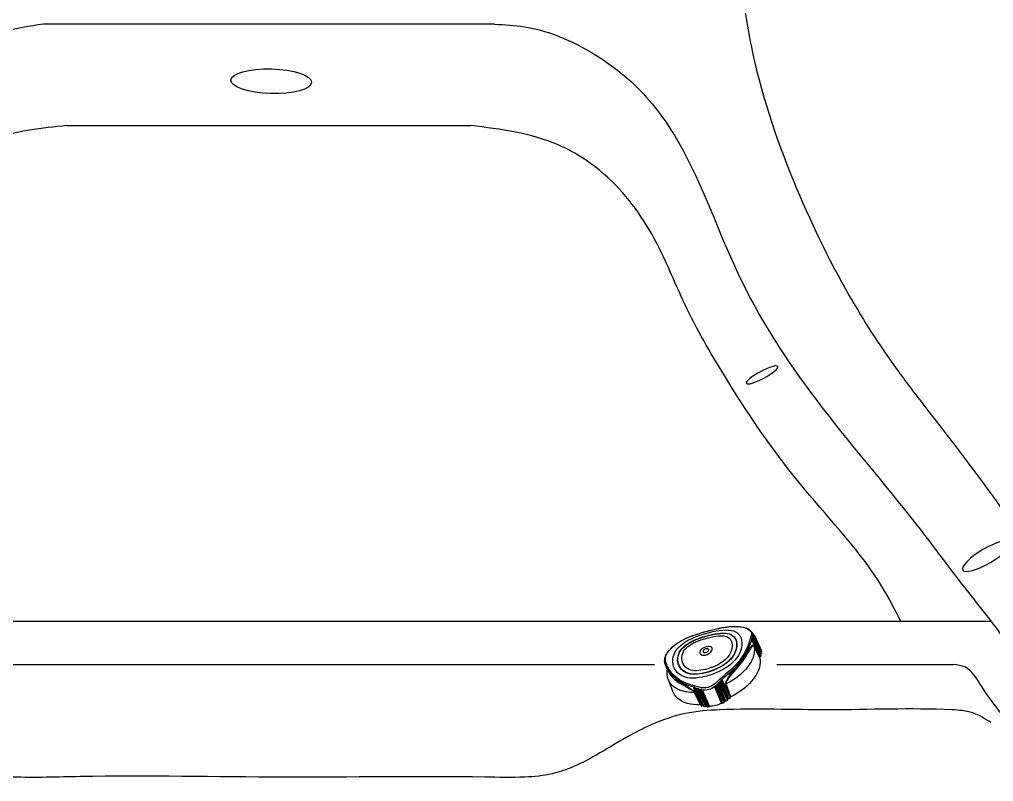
# Model space of a CAD drawing. Extents: x 408 to 498, y 628 to 778.
# Drawn here: x 447.92 to 467.89, y 653.24 to 668.86 of the extents above; entities that cross this region are included whole.
import ezdxf

# ---------------------------------------------------------------- set-up
doc = ezdxf.new("R2010")
doc.units = 0
doc.header["$MEASUREMENT"] = 0
for name, color, linetype in [('1', 4, 'Continuous'), ('JET', 3, 'Continuous'), ('LIGHT', 1, 'Continuous')]:
    doc.layers.add(name, color=color, linetype=linetype)

# ---------------------------------------------------------------- blocks, each defined once
blk = doc.blocks.new('On-OffValve_1646201-1')
at = {"layer": '1', "color": 3, "linetype": 'Continuous'}
for p, q in [((-0.083, 1.412), (-0.387, 1.218)), ((0.75, 1.263), (0.326, 1.005)), ((0.342, 0.985), (0.782, 1.238)), ((0.781, 1.24), (0.345, 0.992)), ((0.355, 0.969), (0.796, 1.222)), ((0.387, 1.08), (0.724, 1.254)), ((0.395, 1.074), (0.387, 1.08)), ((0.395, 1.074), (0.694, 1.229)), ((0.825, 1.229), (0.413, 0.979)), ((0.43, 0.958), (0.656, 1.088)), ((0.431, 0.932), (0.67, 1.072)), ((0.432, 0.965), (0.856, 1.206)), ((0.67, 1.072), (0.443, 0.942)), ((0.485, 0.939), (0.883, 1.18)), ((0.9, 1.189), (0.502, 0.947)), ((0.522, 0.924), (0.934, 1.157)), ((0.933, 1.161), (0.524, 0.93)), ((0.533, 0.907), (0.945, 1.14)), ((0.656, 1.088), (0.857, 1.203)), ((0.87, 1.187), (0.67, 1.072)), ((0.73, 1.25), (0.724, 1.254)), ((0.782, 1.238), (0.781, 1.24)), ((0.796, 1.222), (0.806, 1.217)), ((0.857, 1.203), (0.856, 1.206)), ((0.87, 1.187), (0.883, 1.18)), ((0.883, 1.18), (0.885, 1.179)), ((0.934, 1.157), (0.933, 1.161)), ((-0.807, 0.81), (-0.806, 0.819)), ((-0.807, 0.818), (-0.807, 0.81)), ((-0.806, 0.819), (-0.806, 0.811)), ((-0.799, 0.831), (-0.802, 0.829)), ((-0.787, 0.838), (-0.799, 0.831)), ((-0.787, 0.839), (-0.783, 0.86)), ((-0.784, 0.859), (-0.787, 0.838)), ((-0.787, 0.839), (-0.784, 0.844)), ((-0.784, 0.844), (-0.783, 0.86)), ((-0.783, 0.86), (-0.784, 0.859)), ((-0.783, 0.86), (-0.783, 0.859)), ((-0.754, 0.885), (-0.774, 0.873)), ((-0.764, 0.869), (-0.764, 0.866)), ((-0.764, 0.866), (-0.759, 0.869)), ((-0.761, 0.864), (-0.764, 0.866)), ((-0.757, 0.874), (-0.762, 0.87)), ((-0.76, 0.868), (-0.761, 0.866)), ((-0.752, 0.895), (-0.756, 0.875)), ((-0.755, 0.876), (-0.751, 0.896)), ((-0.755, 0.876), (-0.751, 0.88)), ((-0.751, 0.88), (-0.751, 0.896)), ((-0.585, 1.004), (-0.741, 0.91)), ((-0.732, 0.901), (-0.689, 0.926)), ((-0.732, 0.904), (-0.732, 0.901)), ((-0.596, 0.986), (-0.73, 0.907)), ((-0.586, 0.991), (-0.637, 0.961)), ((-0.628, 0.965), (-0.636, 0.96)), ((-0.594, 0.989), (-0.594, 0.989)), ((0.316, 0.996), (0.306, 0.99)), ((0.318, 0.998), (0.308, 0.986)), ((0.309, 0.975), (0.323, 0.992)), ((0.309, 0.975), (0.318, 0.972)), ((0.318, 0.998), (0.318, 0.998)), ((0.323, 0.992), (0.318, 0.972)), ((0.342, 0.988), (0.342, 0.985)), ((0.392, 0.943), (0.406, 0.939)), ((0.407, 0.974), (0.393, 0.966)), ((0.406, 0.974), (0.396, 0.962)), ((0.398, 0.95), (0.412, 0.967)), ((0.407, 0.974), (0.406, 0.973)), ((0.408, 0.947), (0.406, 0.939)), ((0.406, 0.939), (0.422, 0.935)), ((0.412, 0.967), (0.408, 0.947)), ((0.431, 0.962), (0.43, 0.958)), ((0.5, 0.945), (0.489, 0.934)), ((0.489, 0.919), (0.506, 0.936)), ((0.491, 0.936), (0.489, 0.934)), ((0.489, 0.919), (0.499, 0.914)), ((0.506, 0.936), (0.499, 0.914)), ((0.524, 0.93), (0.522, 0.924)), ((1.16, 0.872), (0.756, 0.629)), ((1.174, 0.858), (0.77, 0.616)), ((0.776, 0.616), (1.177, 0.857)), ((0.785, 0.584), (1.195, 0.809)), ((0.789, 0.586), (1.197, 0.811)), ((1.177, 0.857), (1.174, 0.858)), ((1.195, 0.809), (1.197, 0.811)), ((0.754, 0.598), (0.776, 0.599)), ((0.754, 0.598), (0.757, 0.586)), ((0.757, 0.586), (0.776, 0.599)), ((1.002, 0.658), (0.762, 0.521)), ((0.776, 0.616), (0.77, 0.616)), ((1.002, 0.658), (0.778, 0.525)), ((1.194, 0.793), (0.784, 0.567)), ((0.789, 0.586), (0.785, 0.584)), ((1.015, 0.642), (0.791, 0.509)), ((0.796, 0.421), (1.232, 0.68)), ((0.799, 0.509), (1.216, 0.759)), ((0.799, 0.461), (1.227, 0.695)), ((0.802, 0.477), (1.229, 0.711)), ((1.231, 0.712), (0.808, 0.48)), ((1.244, 0.663), (0.809, 0.404)), ((0.815, 0.357), (1.255, 0.599)), ((1.246, 0.661), (0.817, 0.405)), ((0.818, 0.372), (1.259, 0.614)), ((1.26, 0.615), (0.825, 0.376)), ((1.256, 0.598), (0.949, 0.384)), ((1.26, 0.586), (0.954, 0.373)), ((1.2, 0.776), (1.002, 0.658)), ((1.213, 0.76), (1.015, 0.642)), ((1.194, 0.793), (1.2, 0.776)), ((1.216, 0.759), (1.213, 0.76)), ((1.227, 0.695), (1.232, 0.68)), ((1.229, 0.711), (1.231, 0.712)), ((1.246, 0.661), (1.244, 0.663)), ((1.255, 0.599), (1.256, 0.598)), ((1.26, 0.586), (1.256, 0.598)), ((1.259, 0.614), (1.26, 0.615)), ((-0.817, 0.375), (-0.817, 0.375)), ((-0.817, 0.375), (-0.817, 0.374)), ((-0.592, 0.358), (-0.597, 0.361)), ((0.763, 0.477), (0.761, 0.489)), ((0.763, 0.51), (0.762, 0.521)), ((0.78, 0.403), (0.771, 0.46)), ((0.773, 0.491), (0.795, 0.491)), ((0.773, 0.491), (0.775, 0.479)), ((0.775, 0.479), (0.795, 0.491)), ((0.78, 0.371), (0.778, 0.383)), ((0.79, 0.385), (0.811, 0.385)), ((0.79, 0.385), (0.792, 0.374)), ((0.791, 0.509), (0.796, 0.508)), ((0.811, 0.385), (0.792, 0.374)), ((0.805, 0.479), (0.802, 0.477)), ((0.809, 0.404), (0.812, 0.403)), ((0.821, 0.374), (0.818, 0.372)), ((0.949, 0.384), (0.954, 0.373)), ((0.652, -0.317), (0.646, -0.314)), ((0.902, -0.403), (0.9, -0.317)), ((0.9, -0.485), (0.902, -0.403)), ((0.941, -0.312), (0.943, -0.399)), ((0.943, -0.399), (0.942, -0.48)), ((1.255, -0.754), (0.815, -1.008)), ((1.259, -0.773), (0.818, -1.027)), ((0.825, -1.027), (1.26, -0.776)), ((0.949, -0.909), (1.256, -0.754)), ((0.954, -0.902), (1.26, -0.747)), ((1.255, -0.754), (1.256, -0.754)), ((1.26, -0.747), (1.256, -0.754)), ((1.26, -0.776), (1.259, -0.773)), ((0.77, -1.086), (0.78, -1.055)), ((0.778, -1.048), (0.78, -1.042)), ((1.195, -0.896), (0.785, -1.13)), ((0.787, -1.15), (1.195, -0.926)), ((1.197, -0.898), (0.789, -1.132)), ((0.792, -1.04), (0.79, -1.046)), ((0.811, -1.047), (0.79, -1.046)), ((0.792, -1.04), (0.811, -1.047)), ((0.793, -1.049), (0.795, -1.049)), ((0.794, -1.049), (0.811, -1.05)), ((0.795, -1.049), (0.795, -1.049)), ((0.873, -1.021), (0.799, -1.063)), ((1.229, -0.837), (0.802, -1.082)), ((0.807, -1.102), (1.23, -0.87)), ((0.808, -1.083), (1.231, -0.839)), ((0.812, -1.05), (0.813, -1.05)), ((0.825, -1.047), (1.26, -0.808)), ((0.954, -0.902), (0.949, -0.909)), ((1.197, -0.898), (1.195, -0.896)), ((1.231, -0.839), (1.229, -0.837)), ((0.713, -1.172), (0.717, -1.17)), ((0.718, -1.17), (0.757, -1.148)), ((0.748, -1.148), (0.747, -1.148)), ((0.757, -1.142), (0.754, -1.146)), ((0.776, -1.15), (0.754, -1.146)), ((0.754, -1.148), (0.776, -1.152)), ((0.757, -1.142), (0.776, -1.15)), ((0.761, -1.103), (0.763, -1.097)), ((0.762, -1.114), (0.78, -1.104)), ((0.762, -1.114), (0.763, -1.109)), ((0.775, -1.095), (0.773, -1.101)), ((0.795, -1.103), (0.773, -1.101)), ((0.774, -1.104), (0.773, -1.104)), ((0.774, -1.104), (0.775, -1.103)), ((0.775, -1.095), (0.795, -1.103)), ((0.777, -1.104), (0.795, -1.105)), ((0.784, -1.112), (0.798, -1.104)), ((0.785, -1.13), (0.789, -1.132)), ((0.802, -1.082), (0.805, -1.083))]:
    blk.add_line(p, q, dxfattribs=at)
at = {"layer": '1', "color": 3, "linetype": 'Continuous', "flags": 128}
for points in [[(0.724, 1.254), (0.646, 1.31), (0.568, 1.359), (0.489, 1.4), (0.412, 1.433), (0.335, 1.458), (0.261, 1.473), (0.188, 1.481), (0.119, 1.479), (0.053, 1.468), (-0.009, 1.449), (-0.067, 1.422), (-0.083, 1.411)], [(-0.594, 0.989), (-0.594, 0.99), (-0.59, 0.995), (-0.583, 1.002), (-0.573, 1.01), (-0.56, 1.019), (-0.543, 1.029), (-0.522, 1.041), (-0.497, 1.053), (-0.465, 1.066), (-0.43, 1.078), (-0.384, 1.09), (-0.334, 1.1)], [(0.387, 1.08), (0.344, 1.11), (0.302, 1.138), (0.259, 1.164), (0.217, 1.188), (0.174, 1.209), (0.132, 1.227), (0.09, 1.244), (0.048, 1.257), (0.007, 1.268), (-0.033, 1.277), (-0.073, 1.283), (-0.112, 1.286), (-0.151, 1.287), (-0.188, 1.285), (-0.224, 1.28), (-0.259, 1.273), (-0.294, 1.263), (-0.326, 1.251), (-0.358, 1.236), (-0.387, 1.219)], [(-0.227, 1.077), (-0.289, 1.073), (-0.351, 1.065)], [(-0.334, 1.1), (-0.273, 1.108), (-0.21, 1.112)], [(-0.227, 1.077), (-0.161, 1.078), (-0.093, 1.076), (-0.065, 1.075), (-0.036, 1.073), (-0.007, 1.071), (0.015, 1.069), (0.065, 1.065), (0.116, 1.061), (0.166, 1.057), (0.188, 1.055), (0.21, 1.054), (0.233, 1.054), (0.255, 1.053), (0.278, 1.053), (0.301, 1.054), (0.319, 1.056), (0.341, 1.058), (0.355, 1.061), (0.363, 1.063), (0.371, 1.065), (0.378, 1.067), (0.395, 1.074)], [(-0.21, 1.112), (-0.166, 1.112), (-0.122, 1.111), (-0.079, 1.109), (-0.041, 1.105), (-0.004, 1.101), (0.032, 1.097), (0.071, 1.092), (0.109, 1.087), (0.143, 1.082), (0.177, 1.077), (0.223, 1.072), (0.265, 1.068), (0.303, 1.067), (0.329, 1.067), (0.352, 1.07), (0.371, 1.074), (0.387, 1.08)], [(0.781, 1.24), (0.778, 1.248), (0.773, 1.254), (0.767, 1.259), (0.762, 1.263), (0.756, 1.264), (0.751, 1.263), (0.75, 1.262)], [(0.856, 1.206), (0.853, 1.213), (0.848, 1.22), (0.843, 1.225), (0.837, 1.229), (0.832, 1.23), (0.827, 1.23), (0.825, 1.229)], [(0.933, 1.161), (0.93, 1.169), (0.926, 1.176), (0.921, 1.182), (0.915, 1.187), (0.909, 1.189), (0.904, 1.19), (0.9, 1.188)], [(0.406, 0.886), (0.365, 0.9), (0.323, 0.915), (0.278, 0.931), (0.233, 0.947), (0.184, 0.964), (0.134, 0.981), (0.084, 0.996), (0.007, 1.017), (-0.069, 1.032), (-0.145, 1.042), (-0.22, 1.045), (-0.293, 1.042), (-0.362, 1.033), (-0.43, 1.018), (-0.497, 0.998), (-0.523, 0.988), (-0.548, 0.978), (-0.573, 0.967), (-0.597, 0.956), (-0.62, 0.943), (-0.642, 0.931), (-0.689, 0.901), (-0.73, 0.869), (-0.765, 0.838), (-0.781, 0.821), (-0.795, 0.805), (-0.807, 0.791), (-0.817, 0.776)], [(-0.806, 0.819), (-0.807, 0.818), (-0.807, 0.817)], [(-0.798, 0.831), (-0.797, 0.832), (-0.792, 0.832), (-0.792, 0.832)], [(-0.787, 0.839), (-0.787, 0.839), (-0.787, 0.839)], [(-0.774, 0.873), (-0.779, 0.869), (-0.783, 0.863)], [(-0.776, 0.867), (-0.78, 0.864), (-0.783, 0.86)], [(-0.782, 0.863), (-0.783, 0.861), (-0.783, 0.86)], [(-0.764, 0.869), (-0.769, 0.869), (-0.774, 0.868), (-0.778, 0.867), (-0.781, 0.865), (-0.782, 0.863)], [(-0.764, 0.869), (-0.77, 0.868), (-0.776, 0.867)], [(-0.774, 0.873), (-0.772, 0.874), (-0.769, 0.874), (-0.766, 0.873), (-0.762, 0.87)], [(-0.762, 0.87), (-0.763, 0.87), (-0.764, 0.869)], [(-0.757, 0.87), (-0.759, 0.868), (-0.761, 0.866)], [(-0.755, 0.876), (-0.757, 0.871), (-0.76, 0.868)], [(-0.751, 0.88), (-0.753, 0.875), (-0.757, 0.87)], [(-0.756, 0.875), (-0.756, 0.875), (-0.755, 0.876)], [(-0.751, 0.898), (-0.751, 0.897), (-0.752, 0.895)], [(-0.751, 0.896), (-0.752, 0.895), (-0.752, 0.895)], [(-0.741, 0.91), (-0.748, 0.904), (-0.751, 0.898)], [(-0.732, 0.904), (-0.737, 0.904), (-0.742, 0.903), (-0.747, 0.902), (-0.75, 0.9), (-0.751, 0.898)], [(-0.744, 0.902), (-0.748, 0.9), (-0.751, 0.896)], [(-0.745, 0.885), (-0.745, 0.882), (-0.745, 0.881), (-0.745, 0.88)], [(-0.732, 0.904), (-0.738, 0.904), (-0.744, 0.902)], [(-0.73, 0.907), (-0.733, 0.909), (-0.737, 0.911), (-0.74, 0.911), (-0.741, 0.91)], [(-0.73, 0.907), (-0.731, 0.905), (-0.732, 0.904)], [(-0.732, 0.901), (-0.728, 0.898), (-0.726, 0.898)], [(0.761, -0.369), (0.757, -0.285), (0.745, -0.199), (0.725, -0.112), (0.699, -0.024), (0.667, 0.063), (0.628, 0.149), (0.584, 0.233), (0.536, 0.316), (0.502, 0.37), (0.466, 0.422), (0.429, 0.472), (0.391, 0.521), (0.352, 0.568), (0.312, 0.613), (0.251, 0.676), (0.19, 0.733), (0.127, 0.783), (0.064, 0.826), (0, 0.862), (-0.064, 0.89), (-0.128, 0.909), (-0.192, 0.92), (-0.255, 0.922), (-0.317, 0.915), (-0.378, 0.899), (-0.436, 0.874), (-0.49, 0.841), (-0.54, 0.801), (-0.584, 0.753), (-0.622, 0.698), (-0.653, 0.637), (-0.676, 0.571), (-0.686, 0.524), (-0.693, 0.475), (-0.695, 0.424)], [(-0.594, 0.989), (-0.597, 0.985), (-0.598, 0.983), (-0.598, 0.983)], [(0.306, 0.99), (0.294, 0.98), (0.292, 0.976), (0.292, 0.972)], [(0.303, 0.965), (0.296, 0.968), (0.292, 0.972)], [(0.309, 0.975), (0.306, 0.97), (0.303, 0.965)], [(0.312, 0.962), (0.307, 0.964), (0.303, 0.965)], [(0.304, 0.978), (0.305, 0.977), (0.306, 0.976), (0.307, 0.975), (0.309, 0.975)], [(0.312, 0.962), (0.316, 0.967), (0.318, 0.972)], [(0.329, 0.961), (0.32, 0.961), (0.312, 0.962)], [(0.326, 1.005), (0.321, 1.002), (0.318, 0.998)], [(0.333, 0.991), (0.327, 0.991), (0.323, 0.992)], [(0.345, 0.992), (0.343, 0.996), (0.34, 1), (0.336, 1.003), (0.333, 1.005), (0.33, 1.006), (0.327, 1.006), (0.326, 1.005)], [(0.329, 0.961), (0.341, 0.963), (0.355, 0.969)], [(0.345, 0.992), (0.343, 0.99), (0.342, 0.988)], [(0.393, 0.966), (0.381, 0.956), (0.379, 0.951), (0.379, 0.947)], [(0.379, 0.947), (0.385, 0.945), (0.392, 0.943)], [(0.397, 0.962), (0.392, 0.956), (0.391, 0.953), (0.391, 0.952), (0.392, 0.951), (0.393, 0.95), (0.394, 0.95), (0.398, 0.95)], [(0.421, 0.935), (0.407, 0.938), (0.392, 0.943)], [(0.413, 0.979), (0.409, 0.977), (0.406, 0.974)], [(0.412, 0.967), (0.411, 0.968), (0.409, 0.969), (0.407, 0.972), (0.406, 0.974), (0.406, 0.974)], [(0.408, 0.947), (0.41, 0.946), (0.413, 0.946), (0.416, 0.947), (0.419, 0.949), (0.425, 0.953), (0.43, 0.958)], [(0.422, 0.965), (0.417, 0.966), (0.412, 0.967)], [(0.413, 0.979), (0.414, 0.98), (0.417, 0.98), (0.42, 0.979), (0.424, 0.977), (0.427, 0.973), (0.43, 0.969), (0.432, 0.965)], [(0.421, 0.935), (0.431, 0.937), (0.443, 0.942)], [(0.431, 0.962), (0.431, 0.964), (0.432, 0.965)], [(0.47, 0.919), (0.451, 0.926), (0.431, 0.932)], [(0.485, 0.939), (0.473, 0.929), (0.47, 0.924), (0.47, 0.919)], [(0.47, 0.919), (0.477, 0.921), (0.483, 0.924)], [(0.482, 0.909), (0.475, 0.913), (0.47, 0.919)], [(0.489, 0.919), (0.486, 0.913), (0.482, 0.909)], [(0.492, 0.904), (0.487, 0.906), (0.482, 0.909)], [(0.492, 0.904), (0.496, 0.909), (0.499, 0.914)], [(0.512, 0.9), (0.502, 0.901), (0.492, 0.904)], [(0.503, 0.947), (0.5, 0.945), (0.5, 0.945)], [(0.503, 0.948), (0.504, 0.948), (0.507, 0.949), (0.51, 0.948), (0.513, 0.946), (0.517, 0.943), (0.519, 0.94), (0.522, 0.935), (0.523, 0.932), (0.524, 0.931), (0.524, 0.931), (0.524, 0.93), (0.524, 0.93), (0.524, 0.93), (0.524, 0.93)], [(0.51, 0.914), (0.516, 0.918), (0.522, 0.924)], [(0.512, 0.9), (0.522, 0.902), (0.533, 0.907)], [(1.197, 0.811), (1.199, 0.815), (1.2, 0.821), (1.2, 0.828), (1.197, 0.835), (1.193, 0.843), (1.189, 0.849), (1.183, 0.854), (1.177, 0.857)], [(-0.847, 0.618), (-0.847, 0.623), (-0.847, 0.625)], [(-0.847, 0.618), (-0.846, 0.562), (-0.841, 0.51)], [(0.652, -0.317), (0.648, -0.245), (0.638, -0.171), (0.621, -0.097), (0.599, -0.022), (0.57, 0.052), (0.537, 0.126), (0.5, 0.198), (0.458, 0.269), (0.413, 0.337), (0.366, 0.403), (0.317, 0.465), (0.266, 0.523), (0.215, 0.577), (0.162, 0.626), (0.108, 0.669), (0.054, 0.706), (0, 0.737), (-0.055, 0.76), (-0.109, 0.777), (-0.164, 0.786), (-0.218, 0.788), (-0.271, 0.782), (-0.323, 0.768), (-0.373, 0.747), (-0.42, 0.719), (-0.463, 0.684), (-0.501, 0.643), (-0.534, 0.596), (-0.561, 0.544), (-0.58, 0.487), (-0.593, 0.426), (-0.597, 0.361)], [(0.646, -0.314), (0.642, -0.235), (0.63, -0.155), (0.61, -0.074), (0.583, 0.007), (0.55, 0.087), (0.511, 0.167), (0.467, 0.244), (0.427, 0.308), (0.384, 0.369), (0.339, 0.428), (0.293, 0.484), (0.246, 0.537), (0.199, 0.584), (0.151, 0.627), (0.103, 0.666), (0.054, 0.699), (-0.002, 0.731), (-0.058, 0.755), (-0.114, 0.772), (-0.17, 0.78), (-0.226, 0.78), (-0.281, 0.772), (-0.334, 0.756), (-0.385, 0.732), (-0.428, 0.703), (-0.468, 0.669), (-0.504, 0.628), (-0.534, 0.582), (-0.559, 0.532), (-0.577, 0.477), (-0.588, 0.419), (-0.592, 0.358)], [(0.55, -0.272), (0.547, -0.211), (0.538, -0.148), (0.523, -0.086), (0.503, -0.023), (0.479, 0.04), (0.45, 0.102), (0.417, 0.163), (0.381, 0.223), (0.342, 0.28), (0.302, 0.335), (0.26, 0.388), (0.218, 0.438), (0.174, 0.483), (0.13, 0.525), (0.086, 0.562), (0.041, 0.594), (-0.005, 0.621), (-0.05, 0.641), (-0.096, 0.656), (-0.142, 0.664), (-0.187, 0.665), (-0.233, 0.66), (-0.277, 0.648), (-0.32, 0.63), (-0.361, 0.606), (-0.398, 0.576), (-0.432, 0.541), (-0.461, 0.5), (-0.484, 0.456), (-0.502, 0.407), (-0.512, 0.355), (-0.516, 0.3)], [(0.742, 0.594), (0.74, 0.604), (0.742, 0.614)], [(0.756, 0.629), (0.747, 0.622), (0.742, 0.614)], [(0.754, 0.598), (0.748, 0.596), (0.742, 0.594)], [(0.745, 0.582), (0.743, 0.588), (0.742, 0.594)], [(0.757, 0.586), (0.751, 0.584), (0.745, 0.582)], [(0.754, 0.566), (0.748, 0.573), (0.745, 0.582)], [(0.762, 0.577), (0.757, 0.572), (0.754, 0.566)], [(0.754, 0.566), (0.76, 0.563), (0.768, 0.562), (0.784, 0.567)], [(0.762, 0.521), (0.758, 0.543), (0.754, 0.566)], [(0.77, 0.616), (0.762, 0.612), (0.756, 0.608)], [(0.789, 0.586), (0.789, 0.586), (0.789, 0.586), (0.789, 0.586), (0.789, 0.587), (0.789, 0.587), (0.789, 0.587), (0.79, 0.589), (0.791, 0.594), (0.791, 0.597), (0.79, 0.601), (0.788, 0.605), (0.786, 0.608), (0.783, 0.611), (0.781, 0.614), (0.778, 0.615), (0.777, 0.616), (0.777, 0.616), (0.776, 0.616), (0.776, 0.616), (0.776, 0.616), (0.776, 0.616)], [(1.231, 0.712), (1.234, 0.716), (1.236, 0.721), (1.236, 0.728), (1.234, 0.735), (1.231, 0.742), (1.227, 0.749), (1.221, 0.755), (1.216, 0.759)], [(1.26, 0.615), (1.264, 0.618), (1.266, 0.624), (1.266, 0.63), (1.264, 0.637), (1.261, 0.645), (1.257, 0.651), (1.252, 0.657), (1.246, 0.661)], [(1.26, -0.747), (1.308, -0.703), (1.35, -0.651), (1.386, -0.591), (1.416, -0.525), (1.439, -0.452), (1.456, -0.374), (1.466, -0.29), (1.47, -0.202), (1.466, -0.109), (1.456, -0.014), (1.439, 0.084), (1.416, 0.184), (1.386, 0.285), (1.35, 0.386), (1.308, 0.487), (1.26, 0.586)], [(-0.839, 0.496), (-0.831, 0.439), (-0.817, 0.374)], [(-0.817, 0.375), (-0.797, 0.303), (-0.769, 0.225), (-0.739, 0.152), (-0.706, 0.084), (-0.672, 0.02), (-0.624, -0.062), (-0.576, -0.137), (-0.531, -0.205), (-0.487, -0.266), (-0.447, -0.321), (-0.409, -0.371), (-0.378, -0.412), (-0.348, -0.45), (-0.318, -0.488), (-0.287, -0.526), (-0.256, -0.564), (-0.208, -0.622), (-0.159, -0.68), (-0.109, -0.738), (-0.057, -0.795), (-0.001, -0.852), (0.043, -0.895), (0.091, -0.94), (0.143, -0.984), (0.201, -1.029), (0.264, -1.072), (0.334, -1.114), (0.411, -1.151)], [(-0.817, 0.374), (-0.804, 0.326), (-0.788, 0.275), (-0.767, 0.22), (-0.744, 0.165), (-0.714, 0.101), (-0.68, 0.037), (-0.644, -0.027), (-0.582, -0.127), (-0.515, -0.225), (-0.444, -0.323), (-0.371, -0.417), (-0.298, -0.51), (-0.252, -0.567), (-0.205, -0.623), (-0.159, -0.678), (-0.112, -0.731), (-0.064, -0.784), (-0.016, -0.834), (0.032, -0.882), (0.08, -0.927), (0.139, -0.979), (0.198, -1.025), (0.254, -1.064), (0.307, -1.097), (0.358, -1.124), (0.406, -1.147)], [(-0.695, 0.424), (-0.693, 0.372), (-0.686, 0.319), (-0.676, 0.264), (-0.653, 0.181), (-0.622, 0.096), (-0.584, 0.011), (-0.54, -0.075), (-0.49, -0.161), (-0.436, -0.245), (-0.378, -0.328), (-0.317, -0.409), (-0.255, -0.487), (-0.192, -0.562), (-0.128, -0.632), (-0.064, -0.697), (0, -0.755), (0.064, -0.807), (0.127, -0.85), (0.19, -0.884), (0.251, -0.909), (0.312, -0.923), (0.352, -0.927), (0.391, -0.926), (0.429, -0.92), (0.466, -0.91), (0.502, -0.894), (0.536, -0.874), (0.584, -0.836), (0.628, -0.79), (0.667, -0.735), (0.699, -0.672), (0.725, -0.603), (0.745, -0.529), (0.757, -0.451), (0.761, -0.369)], [(-0.597, 0.361), (-0.593, 0.294), (-0.58, 0.224), (-0.561, 0.153), (-0.534, 0.081), (-0.501, 0.008), (-0.463, -0.066), (-0.42, -0.139), (-0.373, -0.211), (-0.323, -0.282), (-0.271, -0.351), (-0.218, -0.418), (-0.164, -0.482), (-0.109, -0.543), (-0.055, -0.598), (0, -0.649), (0.054, -0.693), (0.108, -0.73), (0.162, -0.759), (0.215, -0.781), (0.266, -0.793), (0.317, -0.797), (0.366, -0.791), (0.413, -0.776), (0.458, -0.751), (0.5, -0.719), (0.537, -0.678), (0.57, -0.631), (0.599, -0.577), (0.621, -0.518), (0.638, -0.455), (0.648, -0.387), (0.652, -0.317)], [(-0.592, 0.358), (-0.588, 0.294), (-0.577, 0.228), (-0.559, 0.16), (-0.534, 0.091), (-0.504, 0.022), (-0.468, -0.048), (-0.428, -0.117), (-0.385, -0.186), (-0.334, -0.26), (-0.281, -0.332), (-0.226, -0.401), (-0.17, -0.468), (-0.114, -0.531), (-0.058, -0.589), (-0.002, -0.641), (0.054, -0.687), (0.104, -0.721), (0.153, -0.749), (0.202, -0.771), (0.25, -0.784), (0.296, -0.79), (0.342, -0.788), (0.385, -0.778), (0.427, -0.76), (0.467, -0.735), (0.511, -0.697), (0.55, -0.649), (0.583, -0.594), (0.61, -0.531), (0.63, -0.463), (0.642, -0.39), (0.646, -0.314)], [(-0.516, 0.3), (-0.512, 0.243), (-0.502, 0.185), (-0.484, 0.124), (-0.461, 0.063), (-0.432, 0.002), (-0.398, -0.06), (-0.361, -0.122), (-0.32, -0.182), (-0.277, -0.242), (-0.233, -0.301), (-0.187, -0.358), (-0.142, -0.413), (-0.096, -0.464), (-0.05, -0.512), (-0.005, -0.555), (0.041, -0.593), (0.086, -0.625), (0.13, -0.651), (0.174, -0.67), (0.218, -0.681), (0.26, -0.684), (0.302, -0.679), (0.342, -0.665), (0.381, -0.644), (0.417, -0.616), (0.45, -0.581), (0.479, -0.541), (0.503, -0.495), (0.523, -0.444), (0.538, -0.389), (0.547, -0.332), (0.55, -0.272)], [(0.866, -0.406), (0.863, -0.314), (0.855, -0.221), (0.842, -0.126), (0.835, -0.08), (0.826, -0.034), (0.817, 0.011), (0.808, 0.057), (0.798, 0.102), (0.778, 0.186), (0.758, 0.269), (0.739, 0.351), (0.73, 0.393), (0.721, 0.435), (0.714, 0.472), (0.707, 0.511)], [(0.761, 0.489), (0.761, 0.499), (0.763, 0.51)], [(0.773, 0.491), (0.767, 0.49), (0.761, 0.489)], [(0.778, 0.525), (0.769, 0.518), (0.763, 0.51)], [(0.775, 0.479), (0.769, 0.478), (0.763, 0.477)], [(0.771, 0.46), (0.765, 0.467), (0.763, 0.477)], [(0.771, 0.46), (0.776, 0.457), (0.784, 0.456), (0.799, 0.461)], [(0.791, 0.509), (0.784, 0.506), (0.777, 0.501)], [(0.778, 0.383), (0.778, 0.393), (0.78, 0.403)], [(0.79, 0.385), (0.784, 0.384), (0.778, 0.383)], [(0.796, 0.421), (0.786, 0.412), (0.78, 0.403)], [(0.78, 0.371), (0.786, 0.373), (0.792, 0.374)], [(0.788, 0.355), (0.783, 0.362), (0.78, 0.371)], [(0.9, -0.317), (0.893, -0.226), (0.882, -0.134), (0.867, -0.04), (0.849, 0.056), (0.829, 0.153), (0.808, 0.253), (0.788, 0.355)], [(0.809, 0.404), (0.8, 0.4), (0.793, 0.395)], [(0.801, 0.482), (0.798, 0.486), (0.795, 0.491)], [(0.796, 0.508), (0.797, 0.509), (0.799, 0.509)], [(0.799, 0.509), (0.802, 0.507), (0.805, 0.503), (0.808, 0.499), (0.81, 0.494), (0.811, 0.49), (0.811, 0.486), (0.81, 0.482), (0.808, 0.48)], [(0.805, 0.479), (0.804, 0.479), (0.801, 0.482)], [(0.808, 0.48), (0.807, 0.479), (0.805, 0.479)], [(0.817, 0.376), (0.814, 0.38), (0.811, 0.385)], [(0.825, 0.376), (0.827, 0.378), (0.828, 0.381), (0.829, 0.385), (0.828, 0.39), (0.826, 0.394), (0.823, 0.399), (0.82, 0.402), (0.817, 0.405)], [(0.821, 0.374), (0.819, 0.374), (0.817, 0.376)], [(0.825, 0.376), (0.823, 0.375), (0.821, 0.374)], [(0.949, 0.384), (0.936, 0.372), (0.924, 0.354), (0.919, 0.345), (0.913, 0.332), (0.908, 0.315), (0.904, 0.302), (0.9, 0.283), (0.896, 0.263), (0.894, 0.242), (0.891, 0.222), (0.89, 0.201), (0.888, 0.18), (0.888, 0.159), (0.887, 0.132), (0.887, 0.104), (0.887, 0.077), (0.887, 0.048), (0.888, 0.02), (0.889, -0.009), (0.89, -0.038), (0.892, -0.077), (0.895, -0.159), (0.898, -0.239), (0.9, -0.317)], [(0.954, 0.373), (0.943, 0.362), (0.934, 0.346), (0.926, 0.324), (0.92, 0.298), (0.916, 0.269), (0.914, 0.237), (0.913, 0.2), (0.913, 0.161), (0.915, 0.117), (0.918, 0.07), (0.921, 0.017), (0.925, -0.037), (0.93, -0.1), (0.934, -0.163), (0.939, -0.238), (0.941, -0.312)], [(0.954, -0.902), (0.98, -0.878), (1.004, -0.851), (1.026, -0.822), (1.047, -0.791), (1.065, -0.757), (1.082, -0.722), (1.097, -0.685), (1.11, -0.645), (1.121, -0.604), (1.13, -0.562), (1.137, -0.517), (1.143, -0.471), (1.146, -0.424), (1.147, -0.376), (1.146, -0.326), (1.143, -0.275), (1.137, -0.223), (1.13, -0.171), (1.121, -0.117), (1.11, -0.064), (1.097, -0.009), (1.082, 0.045), (1.065, 0.1), (1.047, 0.155), (1.026, 0.21), (1.004, 0.265), (0.98, 0.319), (0.954, 0.373)], [(-0.16, 0.047), (-0.157, 0.074), (-0.149, 0.096), (-0.135, 0.114), (-0.118, 0.127), (-0.097, 0.134), (-0.075, 0.135), (-0.051, 0.13), (-0.027, 0.119), (-0.003, 0.102), (0.02, 0.081), (0.041, 0.056), (0.06, 0.027), (0.076, -0.004), (0.088, -0.036), (0.095, -0.068), (0.097, -0.098)], [(0.097, -0.098), (0.095, -0.127), (0.088, -0.152), (0.076, -0.172), (0.06, -0.186), (0.041, -0.194), (0.02, -0.195), (-0.003, -0.188), (-0.027, -0.175), (-0.051, -0.156), (-0.075, -0.133), (-0.097, -0.106), (-0.118, -0.076), (-0.135, -0.045), (-0.149, -0.013), (-0.157, 0.018), (-0.16, 0.047)], [(-0.093, 0.002), (-0.091, 0.017), (-0.086, 0.029), (-0.077, 0.037), (-0.065, 0.041), (-0.05, 0.04), (-0.035, 0.034), (-0.02, 0.024), (-0.006, 0.009), (0.006, -0.009), (0.014, -0.027), (0.018, -0.045), (0.02, -0.063)], [(0.02, -0.063), (0.018, -0.079), (0.014, -0.092), (0.006, -0.101), (-0.006, -0.105), (-0.02, -0.104), (-0.035, -0.097), (-0.05, -0.085), (-0.065, -0.069), (-0.077, -0.051), (-0.086, -0.032), (-0.091, -0.014), (-0.093, 0.002)], [(0.9, -0.485), (0.9, -0.518), (0.898, -0.551), (0.897, -0.584), (0.896, -0.616), (0.894, -0.647), (0.892, -0.677), (0.891, -0.707), (0.89, -0.729), (0.888, -0.771), (0.887, -0.809), (0.887, -0.843), (0.888, -0.855), (0.89, -0.867), (0.892, -0.878), (0.894, -0.889), (0.898, -0.898), (0.903, -0.905), (0.906, -0.91), (0.912, -0.914), (0.916, -0.915), (0.92, -0.916), (0.923, -0.916), (0.927, -0.916), (0.931, -0.916), (0.935, -0.915), (0.949, -0.909)], [(0.942, -0.48), (0.94, -0.529), (0.937, -0.576), (0.934, -0.62), (0.931, -0.657), (0.927, -0.693), (0.924, -0.724), (0.92, -0.757), (0.917, -0.786), (0.915, -0.811), (0.914, -0.834), (0.913, -0.861), (0.915, -0.882), (0.92, -0.897), (0.926, -0.904), (0.933, -0.907), (0.943, -0.907), (0.954, -0.902)], [(1.26, -0.808), (1.261, -0.807), (1.264, -0.803), (1.266, -0.798), (1.266, -0.791), (1.264, -0.784), (1.26, -0.776)], [(0.79, -1.046), (0.784, -1.046), (0.778, -1.048)], [(0.78, -1.055), (0.778, -1.053), (0.778, -1.048)], [(0.78, -1.042), (0.783, -1.035), (0.788, -1.029)], [(0.792, -1.04), (0.786, -1.04), (0.78, -1.042)], [(0.78, -1.055), (0.786, -1.054), (0.796, -1.049)], [(0.79, -1.046), (0.79, -1.047), (0.79, -1.048), (0.791, -1.049), (0.793, -1.049)], [(0.811, -1.05), (0.811, -1.05), (0.811, -1.047)], [(0.812, -1.05), (0.819, -1.049), (0.825, -1.047)], [(0.813, -1.05), (0.813, -1.05), (0.814, -1.049), (0.815, -1.047), (0.817, -1.043), (0.818, -1.038), (0.82, -1.033), (0.821, -1.028)], [(0.821, -1.028), (0.819, -1.027), (0.818, -1.027)], [(0.821, -1.028), (0.823, -1.028), (0.825, -1.027)], [(0.825, -1.027), (0.827, -1.032), (0.828, -1.036), (0.829, -1.041), (0.828, -1.044), (0.826, -1.046), (0.825, -1.047)], [(1.194, -0.89), (1.194, -0.891), (1.195, -0.896)], [(1.194, -0.926), (1.197, -0.924), (1.2, -0.919), (1.2, -0.913), (1.199, -0.906), (1.197, -0.898)], [(1.226, -0.827), (1.227, -0.832), (1.229, -0.837)], [(1.23, -0.87), (1.231, -0.87), (1.234, -0.866), (1.236, -0.861), (1.236, -0.854), (1.234, -0.847), (1.231, -0.839)], [(0.406, -1.147), (0.461, -1.168), (0.513, -1.182), (0.562, -1.188), (0.605, -1.188), (0.642, -1.181), (0.671, -1.168), (0.693, -1.147), (0.708, -1.12)], [(0.406, -1.147), (0.411, -1.151), (0.411, -1.151)], [(0.717, -1.17), (0.724, -1.166), (0.742, -1.151)], [(0.742, -1.151), (0.74, -1.15), (0.742, -1.148)], [(0.742, -1.148), (0.743, -1.145), (0.745, -1.143)], [(0.754, -1.146), (0.748, -1.146), (0.742, -1.148)], [(0.748, -1.148), (0.745, -1.149), (0.742, -1.151)], [(0.742, -1.151), (0.747, -1.149), (0.748, -1.148)], [(0.745, -1.143), (0.748, -1.139), (0.754, -1.134)], [(0.757, -1.142), (0.751, -1.142), (0.745, -1.143)], [(0.747, -1.148), (0.75, -1.148), (0.754, -1.148)], [(0.754, -1.146), (0.753, -1.147), (0.754, -1.148), (0.754, -1.148)], [(0.754, -1.134), (0.758, -1.124), (0.762, -1.114)], [(0.754, -1.134), (0.757, -1.134), (0.762, -1.136)], [(0.773, -1.101), (0.767, -1.101), (0.761, -1.103)], [(0.763, -1.109), (0.761, -1.107), (0.761, -1.103)], [(0.763, -1.097), (0.765, -1.092), (0.77, -1.086)], [(0.775, -1.095), (0.769, -1.095), (0.763, -1.097)], [(0.763, -1.109), (0.769, -1.108), (0.777, -1.104)], [(0.77, -1.086), (0.774, -1.086), (0.779, -1.089)], [(0.773, -1.101), (0.773, -1.102), (0.774, -1.103), (0.775, -1.103)], [(0.779, -1.089), (0.777, -1.091), (0.775, -1.092), (0.775, -1.094), (0.775, -1.095)], [(0.775, -1.103), (0.775, -1.103), (0.777, -1.104)], [(0.776, -1.151), (0.776, -1.151), (0.776, -1.151), (0.776, -1.15)], [(0.789, -1.132), (0.789, -1.132), (0.789, -1.132), (0.789, -1.132), (0.789, -1.133), (0.791, -1.137), (0.791, -1.143), (0.79, -1.146), (0.789, -1.149), (0.787, -1.15)], [(0.795, -1.105), (0.795, -1.105), (0.795, -1.103)], [(0.797, -1.105), (0.802, -1.104), (0.808, -1.102)], [(0.805, -1.083), (0.807, -1.083), (0.808, -1.083)], [(0.808, -1.083), (0.81, -1.087), (0.811, -1.092), (0.811, -1.096), (0.81, -1.1), (0.808, -1.102), (0.807, -1.102)]]:
    blk.add_lwpolyline(points, dxfattribs=at)
at = {"layer": '1', "color": 3, "linetype": 'Continuous'}
for centre, radius, start, end in [((-0.073, 0.728), 0.583, 122.6264, 153.3058), ((-0.308, -0.66), 1.739, 69.7999, 87.3037), ((0.809, 1.247), 0.0287, 199.4606, 242.1258), ((0.885, 1.212), 0.0296, 198.5981, 239.8446), ((0.964, 1.165), 0.0318, 194.287, 231.524), ((0.47, 0.538), 0.767, 25.8286, 51.7606), ((-0.581, 0.678), 0.263, 150.403, 177.3803), ((-0.768, 0.781), 0.0492, 146.6701, 184.879), ((-0.371, 0.49), 0.541, 118.3862, 144.0114), ((-0.791, 0.818), 0.015, 132.7379, 179.1835), ((-0.791, 0.813), 0.0159, 97.7446, 160.2166), ((-0.794, 0.86), 0.0196, 300.5761, 321.5256), ((-0.89, 0.956), 0.156, 316.0262, 324.4283), ((-0.774, 0.879), 0.0184, 323.5101, 349.4793), ((-0.761, 0.898), 0.0201, 297.7754, 320.2886), ((-0.831, 0.971), 0.121, 315.0074, 324.9436), ((-0.223, 0.274), 0.801, 99.1646, 120.3939), ((-0.378, 0.633), 0.413, 111.2628, 120.075), ((-0.239, 0.281), 0.792, 98.0712, 111.3991), ((0.288, 0.994), 0.0223, 279.8656, 316.6059), ((0.316, 0.977), 0.012, 132.8512, 173.6799), ((0.31, 1), 0.0107, 247.3165, 274.1162), ((0.329, 1.003), 0.0128, 203.514, 238.4257), ((0.166, 0.625), 0.403, 64.1506, 67.8704), ((0.322, 0.982), 0.0103, 248.3644, 300.9567), ((0.311, 1.007), 0.0377, 296.4823, 324.9097), ((0.828, 1.034), 0.505, 186.923, 188.3668), ((1.068, 3.444), 2.591, 253.4341, 254.876), ((0.318, 0.922), 0.0706, 69.7709, 77.8653), ((0.369, 0.995), 0.0294, 199.6119, 241.3569), ((0.385, 0.97), 0.0244, 255.9426, 302.0469), ((0.507, 0.854), 0.146, 138.8216, 142.338), ((0.398, 0.975), 0.0107, 243.7512, 276.8356), ((0.251, 0.453), 0.46, 7.234, 70.293), ((0.154, 0.428), 0.601, 62.648, 65.1698), ((0.427, 0.954), 0.0207, 201.7189, 254.1716), ((0.47, 1.086), 0.159, 252.1766, 255.8914), ((0.404, 0.888), 0.0789, 70.2367, 76.9921), ((0.458, 0.968), 0.0302, 198.7103, 239.3303), ((0.498, 0.922), 0.0156, 125.3943, 171.0888), ((0.488, 0.924), 0.00536, 184.5758, 276.8475), ((0.49, 0.949), 0.0111, 237.4945, 282.2256), ((0.505, 0.924), 0.0108, 240.3802, 299.2732), ((0.513, 0.948), 0.0138, 192.6322, 238.2976), ((0.423, 0.641), 0.307, 70.8464, 74.3964), ((0.582, 0.918), 0.072, 183.1511, 194.6226), ((0.299, 0.495), 0.458, 15.0692, 62.3224), ((0.553, 0.932), 0.0325, 194.3339, 231.2543), ((1.185, 0.883), 0.0266, 204.0001, 246.1073), ((1.209, 0.8), 0.0162, 145.6928, 207.4636), ((-0.522, 0.638), 0.326, 154.8798, 183.4104), ((0.037, 0.62), 0.884, 180.0119, 185.9702), ((0.179, 0.624), 1.027, 185.006, 188.9378), ((0.767, 0.653), 0.0469, 237.333, 256.5591), ((0.763, 0.601), 0.00917, 134.9566, 201.5153), ((0.781, 0.641), 0.0274, 204.3169, 245.9616), ((0.765, 0.584), 0.00792, 170.9845, 246.6935), ((0.767, 0.602), 0.0251, 257.0841, 314.3777), ((0.821, 0.608), 0.0455, 169.3193, 190.6958), ((0.807, 0.617), 0.0351, 209.0722, 238.7728), ((0.799, 0.574), 0.0167, 146.1189, 207.149), ((1.229, 0.786), 0.0299, 197.9258, 238.8136), ((1.239, 0.702), 0.014, 135.7318, 206.2697), ((1.261, 0.688), 0.0305, 196.3497, 237.3223), ((1.267, 0.604), 0.0132, 132.0066, 204.9648), ((0.134, 0.609), 0.979, 185.1473, 193.8397), ((0.798, 0.551), 0.054, 230.6169, 247.877), ((0.801, 0.445), 0.0338, 131.0732, 154.876), ((0.783, 0.493), 0.0102, 126.1898, 189.2849), ((0.782, 0.477), 0.00695, 162.5183, 247.2441), ((0.807, 0.535), 0.0307, 198.4766, 238.669), ((0.784, 0.496), 0.0263, 257.7811, 311.5065), ((0.817, 0.454), 0.0632, 234.1149, 248.2946), ((0.817, 0.343), 0.0311, 130.8854, 157.5637), ((0.8, 0.376), 0.0244, 241.3958, 306.3836), ((0.8, 0.388), 0.00969, 128.5382, 194.2732), ((0.798, 0.373), 0.00641, 167.3892, 256.0035), ((0.926, 0.493), 0.131, 173.2483, 180.888), ((0.901, 0.526), 0.107, 189.4744, 206.3464), ((0.826, 0.43), 0.0313, 197.1166, 237.1694), ((0.8, 0.395), 0.0289, 262.8868, 307.122), ((0.812, 0.467), 0.0143, 136.0392, 205.4145), ((1.024, 0.383), 0.213, 174.5845, 179.652), ((0.812, 0.415), 0.0114, 271.2817, 296.7378), ((0.864, 0.403), 0.0524, 179.347, 213.8469), ((0.827, 0.362), 0.0135, 132.3324, 204.1164), ((-1.078, -0.35), 1.945, 336.6737, 358.3476), ((-1.202, -0.334), 2.108, 340.7505, 355.8998), ((1.278, -0.761), 0.023, 164.7256, 214.0045), ((0.86, -1.171), 0.124, 119.1671, 136.3545), ((0.793, -1.067), 0.0178, 88.5168, 138.1665), ((0.868, -1.103), 0.109, 119.3859, 137.3309), ((0.782, -1.051), 0.0232, 50.6497, 74.7487), ((0.8, -1.04), 0.00725, 114.4879, 181.077), ((0.82, -1.071), 0.0444, 92.6825, 121.9075), ((0.821, -1.07), 0.0223, 162.6678, 213.2049), ((0.774, -1.016), 0.0481, 320.2002, 346.5653), ((0.811, -1.05), 0.000526, 311.7746, 351.7358), ((0.837, -1.013), 0.0234, 165.46, 213.8931), ((0.585, -0.832), 0.364, 241.4533, 290.6819), ((0.729, -1.065), 0.0592, 248.9838, 303.5568), ((0.874, -1.271), 0.183, 119.4991, 131.1607), ((0.764, -1.143), 0.0069, 109.891, 171.6131), ((0.787, -1.182), 0.0517, 92.1257, 119.2328), ((0.775, -1.119), 0.0155, 92.8154, 138.9238), ((0.758, -1.124), 0.032, 305.661, 346.4313), ((0.779, -1.138), 0.0143, 256.5637, 303.0932), ((0.803, -1.127), 0.0454, 91.5981, 122.73), ((0.802, -1.12), 0.0195, 155.9642, 210.445), ((0.766, -1.075), 0.0395, 315.507, 348.5567), ((0.771, -1.083), 0.0341, 319.237, 359.6631)]:
    blk.add_arc(centre, radius, start, end, dxfattribs=at)
blk = doc.blocks.new('2018 PULSE')
at = {"layer": '1', "linetype": 'Continuous', "lineweight": 25}
for p, q in [((49.359, 23.623), (40.101, 23.623)), ((40.59, 21.544), (48.87, 21.544)), ((29.922, 11.382), (59.538, 11.382)), ((30.686, 10.496), (52.636, 10.496)), ((55.145, 10.496), (58.771, 10.496))]:
    blk.add_line(p, q, dxfattribs=at)
at = {"layer": '1'}
for points in [[(2.585, 55.266), (2.525, 39.185), (2.971, 19.896), (3.167, 17.119), (3.337, 14.749), (4.076, 12.494), (5.013, 11.22), (8.535, 7.698), (11.405, 4.828), (14.824, 3.182), (18.658, 2.845), (22.958, 2.677), (28.262, 2.516), (33.788, 2.404), (34.694, 2.541), (35.632, 3.14), (37.017, 4.486), (38.175, 5.616), (38.908, 6.246), (39.742, 6.574), (40.51, 6.687), (41.601, 6.68), (43.175, 6.667), (48.967, 6.682)], [(54.409, 24.457), (54.617, 23.188), (55.488, 20.408), (56.632, 18.055), (57.612, 16.539), (58.137, 15.841), (60.092, 13.187), (61.148, 11.644), (62.298, 10.49), (63.463, 9.147), (64.616, 7.612), (65.586, 6.671), (66.757, 5.621), (68.009, 4.611), (68.554, 4.177), (69.264, 3.444)], [(40.101, 23.623), (38.489, 23.231), (37.18, 22.323), (36.228, 20.987), (35.244, 18.784), (34.529, 17.468), (33.335, 15.687), (31.791, 13.792), (30.329, 11.883), (29.328, 10.509), (28.971, 9.303), (28.987, 8.623)], [(49.359, 23.623), (49.976, 23.568), (51.523, 22.93), (52.297, 22.31), (53.134, 21.193), (54.345, 18.519), (55.951, 15.925), (58.022, 13.348), (58.968, 12.107), (59.813, 11.005), (60.404, 9.794), (60.466, 8.592)], [(40.59, 21.544), (39.082, 21.269), (37.322, 19.995), (36.511, 18.535), (35.749, 17.032), (34.323, 14.829), (32.884, 13.063), (32.036, 12.032), (31.84, 11.703), (31.772, 11.412)], [(57.689, 11.382), (57.313, 12.074), (55.715, 14.088), (54.015, 16.507), (53.22, 17.964), (52.69, 19.122), (51.682, 20.476), (50.663, 21.148), (48.87, 21.544)], [(48.967, 6.682), (49.207, 6.67), (49.874, 6.535), (50.849, 6.014), (51.638, 5.261), (53.382, 3.567), (53.76, 3.197), (54.235, 2.807), (54.766, 2.541), (55.47, 2.403), (55.903, 2.407), (57.327, 2.431), (59.232, 2.47), (70.772, 2.844), (73.482, 2.961), (78.055, 4.828), (78.802, 5.572), (84.302, 11.088), (84.72, 11.508)], [(61.955, 8.018), (61.365, 7.953), (61.01, 8.066), (60.719, 8.255), (60.285, 8.73), (59.809, 9.409), (59.346, 10.042), (59.001, 10.445), (58.771, 10.496)], [(59.537, 9.304), (59.162, 9.505), (58.736, 9.566), (56.208, 9.566), (53.98, 9.566), (53.269, 9.491), (52.558, 9.254), (52.07, 9.006), (51.438, 8.637), (50.91, 8.374), (50.542, 8.255), (49.98, 8.188), (49.156, 8.187), (45.037, 8.186), (40.861, 8.197), (39.48, 8.188), (39.085, 8.22), (38.718, 8.312), (38.092, 8.598), (36.944, 9.239), (36.374, 9.446), (35.882, 9.544), (35.48, 9.566), (30.65, 9.566)]]:
    blk.add_spline(points, degree=3, dxfattribs=at)
at = {"layer": 'LIGHT'}
blk.add_ellipse((44.776, 22.452), major_axis=(0.827, -0.024), ratio=0.306959, dxfattribs=at)
at = {"layer": 'LIGHT', "extrusion": (0, 0, -1)}
for centre, major_axis, ratio in [((54.843, 16.432), (-0.321, -0.172), 0.205485), ((59.448, 12.719), (-0.49, -0.289), 0.267077)]:
    blk.add_ellipse(centre, major_axis=major_axis, ratio=ratio, dxfattribs=at)
at = {"layer": 'JET', "xscale": -0.7499999999999999, "yscale": 0.75, "zscale": 0.75, "rotation": 143.6141117382576}
blk.add_blockref('On-OffValve_1646201-1', (53.7, 10.746), dxfattribs=at)

msp = doc.modelspace()

# ---------------------------------------------------------------- block references
at = {"layer": '1'}
msp.add_blockref('2018 PULSE', (408.301, 645.145), dxfattribs=at)

doc.saveas('drawing.dxf')
